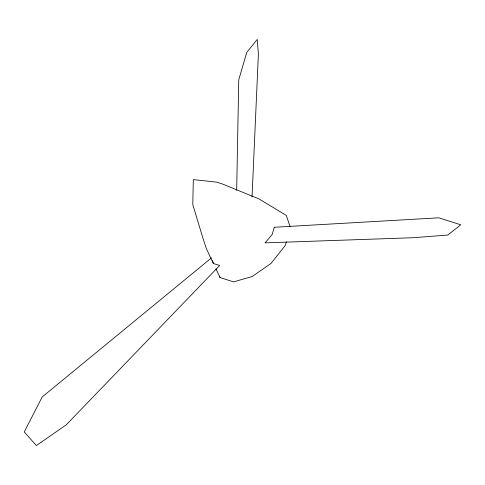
<?xml version="1.0" encoding="UTF-8"?>
<svg xmlns="http://www.w3.org/2000/svg" width="485" height="485" viewBox="0 0 485 485"><rect width="100%" height="100%" fill="white"/><g stroke="black" fill="none" stroke-linecap="round" stroke-linejoin="round"><path stroke-width="0.73" d="M236.68 190.375L238.747 79.843L246.738 52.447L257.208 39.431L258.396 53.932L252.042 196.916M286.392 241.821L285.289 245.434L271.006 263.446L252.17 276.511L233.6 281.876L220.063 277.565L215.946 268.878M211.502 257.856L42.189 396.96L24.25 431.965L36.405 445.57L66.342 424.763L219.717 265.44L213.418 263.537L206.374 248.666L202.948 238.244L192.781 204.494L193.315 179.614L216.637 182.142L222.239 183.924L258.978 198.911L286.296 215.425L290.109 226.665M219.59 276.159L220.063 277.565M212.472 260.681L213.418 263.537M274.292 227.265L272.115 234.613L265.028 242.864L413.062 237.723L447.794 235.049L460.75 224.791L438.816 217.813L274.292 227.265"/></g></svg>
